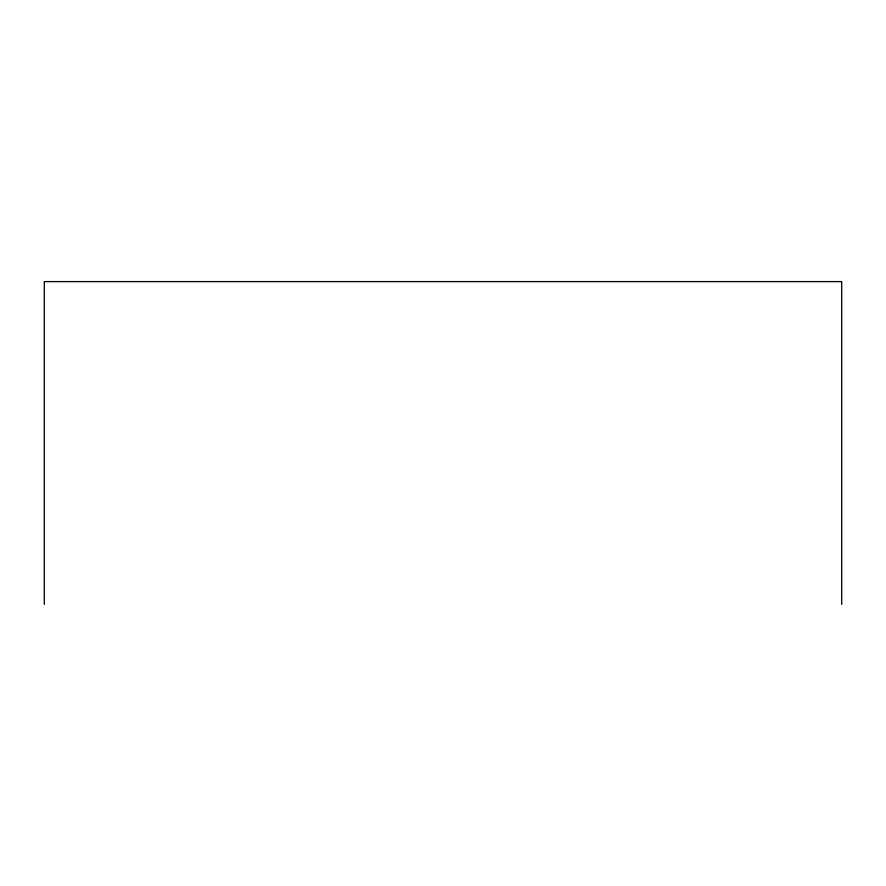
<?xml version="1.0" encoding="UTF-8"?>
<svg xmlns="http://www.w3.org/2000/svg" width="886" height="886" viewBox="0 0 886 886"><rect width="100%" height="100%" fill="white"/><g stroke="black" fill="none" stroke-linecap="round" stroke-linejoin="round"><path stroke-width="1.33" d="M841.7 604.396L841.7 281.604L44.3 281.604L44.3 604.396"/></g></svg>
